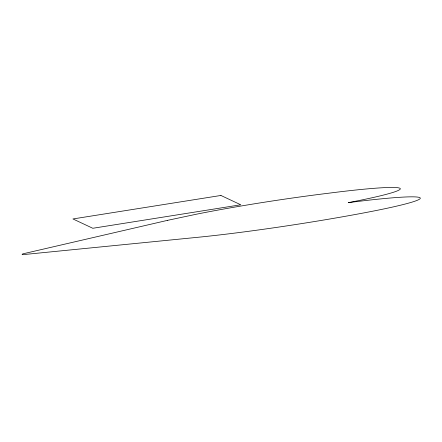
<?xml version="1.0" encoding="UTF-8"?>
<svg xmlns="http://www.w3.org/2000/svg" width="442" height="442" viewBox="0 0 442 442"><rect width="100%" height="100%" fill="white"/><g stroke="black" fill="none" stroke-linecap="round" stroke-linejoin="round"><path stroke-width="0.66" d="M167.684 220.315L23.476 253.708A15.79 0.961 -8.7 0 0 25.034 254.437L198.027 237.271A145.352 8.873 -8.7 0 0 368.285 212.061A113.517 6.928 -8.7 0 0 419.734 197.602A113.517 6.928 -8.7 0 0 348.246 202.651A113.141 6.906 -8.7 0 0 399.75 188.198A113.141 6.906 -8.7 0 0 328.257 193.264A126.103 7.696 -8.7 0 0 196.839 214.121L167.684 220.315M220.923 195.463L72.941 218.95L92.798 228.276L240.78 204.79L220.923 195.463"/></g></svg>
